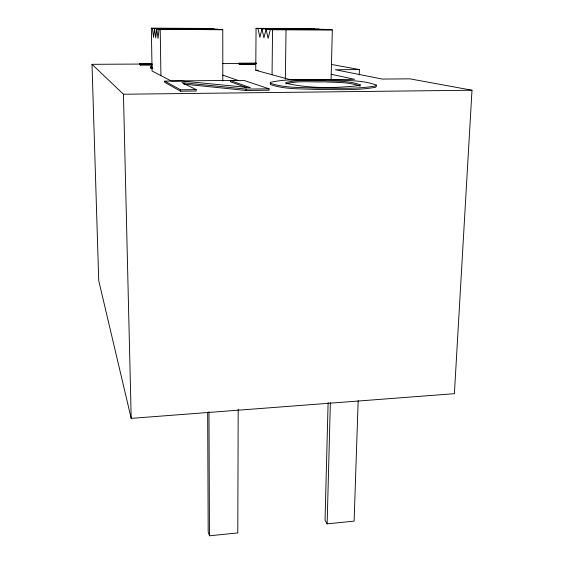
<?xml version="1.0" encoding="UTF-8"?>
<svg xmlns="http://www.w3.org/2000/svg" width="564" height="564" viewBox="0 0 564 564"><rect width="100%" height="100%" fill="white"/><g stroke="black" fill="none" stroke-linecap="round" stroke-linejoin="round"><path stroke-width="0.85" d="M183.744 84.092L246.031 90.473L269.077 90.219L269.091 88.837L244.043 80.412L230.443 80.532L230.443 81.773L246.383 87.617M239.094 63.168L240.786 63.605L255.414 63.528L255.407 64.458L240.786 64.543L239.094 64.099L239.094 63.168L256.359 63.069M238.191 409.351L237.789 532.924L209.477 535.8L208.194 531.944L207.658 412.185M240.786 64.543L240.786 63.605M246.031 90.473L246.038 89.084L182.003 82.633L196.159 89.62L196.173 91.023L180.565 91.192L164.737 82.372L164.723 81.117L181.467 80.969L250.374 87.716L230.443 80.532M331.216 74.272L354.516 79.327L290.953 79.891L255.76 70.288L256.056 28.376L314.31 28.637L256.056 28.376M272.059 74.737L272.553 29.744L270.353 29.568L268.111 38.352L266.088 29.208L324.321 29.3M285.349 79.101L286.04 29.765M331.082 79.538L332.316 29.836L270.353 29.568M328.114 402.569L325.04 520.177L327.134 523.857L354.114 521.122L358.168 400.715M327.134 523.857L330.37 402.71M359.261 74.836L359.423 69.576L331.498 64.451M359.423 69.576L335.376 69.746L382.357 79.08L409.873 78.833L471.99 90.226L454.394 393.686L131.2 418.375L98.735 280.646L92.01 64.324L140.316 64.063M214.32 28.792L154.522 28.694L153.584 37.365L152.379 28.362L151.342 28.2L152.076 71.008L171.202 80.962L237.93 80.37L222.794 75.125M217.605 29.138L156.736 29.039L155.763 37.866L154.522 28.694M222.801 81.004L222.773 29.673L159.041 29.399L158.019 38.387L156.736 29.039M319.231 28.961L261.964 28.87L259.891 37.351L257.995 28.538M266.088 29.208L263.931 37.844L261.964 28.87M150.489 67.638L150.334 68.188L152.668 68.667M376.407 86.426L375.575 87.244C356.399 90.776 336.637 89.309 317.222 89.542C301.641 88.541 285.278 89.711 270.353 84.544L270.248 83.662M285.729 83.902C298.025 80.412 311.497 82.323 324.215 81.85C336.179 82.654 348.904 81.78 360.227 86.172M152.118 66.319L150.475 66.637L150.313 67.172L152.647 67.652M92.01 64.324L123.445 94.237L471.99 90.226M164.723 81.117L180.55 89.789L196.159 89.62M246.038 89.084L269.091 88.837M255.76 70.288L258.39 70.274M152.111 65.107L140.725 65.17L139.731 64.656L139.71 63.704L151.885 63.64M149.1 64.014L151.73 64M222.879 63.612L239.566 63.52M251.861 63.45L256.253 63.429M139.71 63.704L140.704 64.211L152.09 64.148M145.815 64.62L151.906 64.585M239.094 64.099L253.765 64.014M151.342 28.2L211.155 28.461L152.379 28.362M159.041 29.399L222.773 29.673M272.553 29.744L332.316 29.836M123.445 94.237L131.2 418.375M140.704 64.211L140.725 65.17M160.225 29.589L160.916 75.611M180.55 89.789L180.565 91.192M208.962 411.579L209.477 535.8M360.262 84.868L359.959 85.502C335.707 88.217 310.186 88.788 286.272 83.296L285.751 82.626C298.06 79.2 311.518 81.082 324.244 80.617C336.207 81.413 348.919 80.546 360.262 84.868M376.456 85.122L375.617 85.925C356.434 89.394 336.673 87.949 317.257 88.181C301.669 87.187 285.321 88.344 270.368 83.26L270.262 82.4C288.761 78.163 308.282 80.278 327.162 79.771C343.497 80.885 360.953 79.383 376.456 85.122"/></g></svg>
